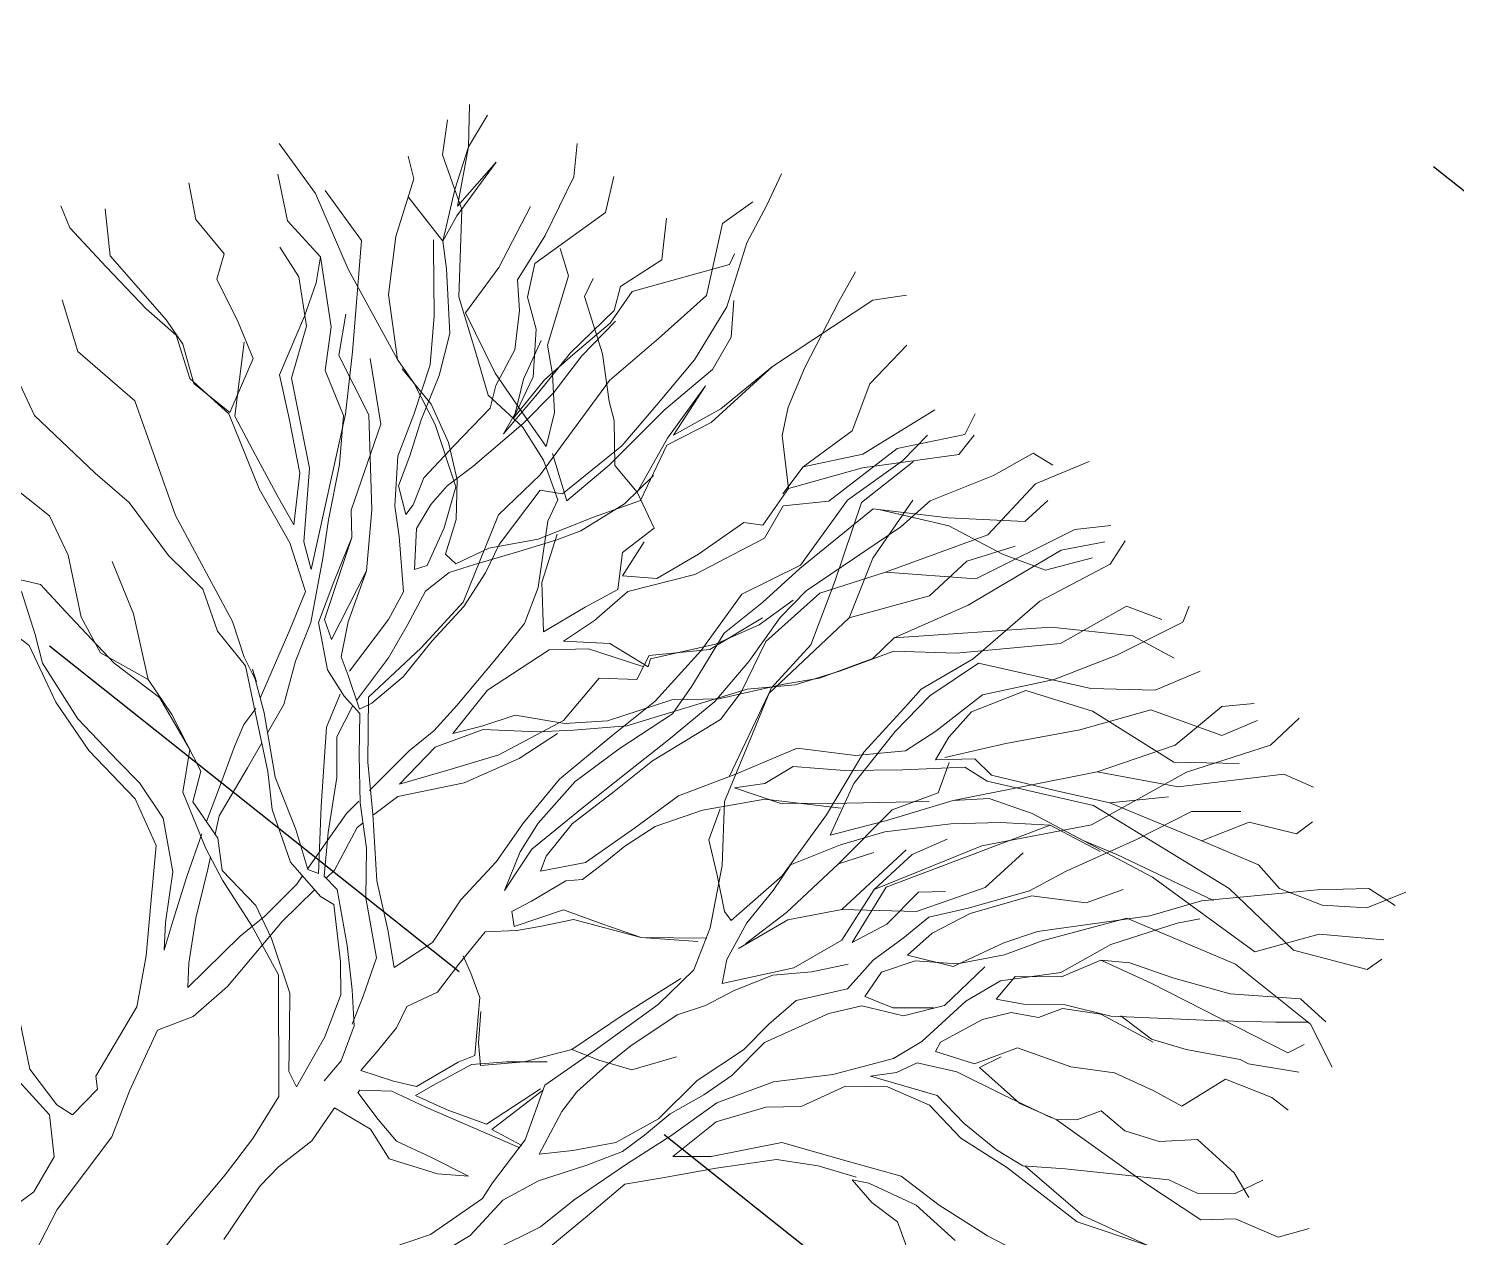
# Model space of a CAD drawing. Header units: metres. Extents: x -664657 to -643449, y -1076720 to -1062383.
# Drawn here: x -657381.726 to -657378.261, y -1068394.982 to -1068392.05 of the extents above; entities that cross this region are included whole.
import ezdxf

# ---------------------------------------------------------------- set-up
doc = ezdxf.new("R2010")
doc.units = ezdxf.units.M
doc.header["$LTSCALE"] = 0.1
doc.linetypes.add('DASHED', pattern=[19.05, 12.7, -6.35])
doc.layers.get('0').update_dxf_attribs({"color": 8, "lineweight": 9})
doc.layers.add('AA_THER_STAFAZ', color=252, linetype='Continuous', lineweight=0)
doc.layers.add('AA_THER_čárkovaná', color=5, linetype='DASHED')

# ---------------------------------------------------------------- blocks, each defined once
blk = doc.blocks.new('A$C4B500297')
for p, q in [((-32.76, 477.31), (-34.33, 483.69)), ((-5.85, 475.74), (-1.39, 480.43)), ((-31.31, 469.36), (-32.76, 477.31)), ((-10.7, 471.49), (-11.76, 477.87)), ((39.96, 467.65), (45.35, 477.31)), ((-35.25, 476.17), (-37.22, 469.36)), ((-12.88, 454.05), (-5.85, 475.74)), ((-8, 457.68), (-10.7, 471.49)), ((3.6, 462.97), (4.52, 473.05)), ((32.78, 463.96), (36.03, 471.91)), ((36.03, 471.91), (40.36, 472.48)), ((-37.22, 469.36), (-31.08, 456.81)), ((-26.71, 457.5), (-31.31, 469.36)), ((22.77, 470.92), (23.69, 466.66)), ((56.11, 470.35), (51.25, 465.52)), ((60.57, 464.53), (60.05, 469.78)), ((-31.31, 464.1), (-31.84, 466.23)), ((10.86, 451.72), (16.34, 466.77)), ((23.69, 466.66), (15.29, 456.58)), ((25.13, 462.97), (25.13, 467.65)), ((25.13, 467.65), (25.13, 462.97)), ((38.91, 454.45), (39.96, 467.65)), ((43.77, 466.66), (42.85, 460.84)), ((51.65, 460.84), (57.16, 467.23)), ((78.16, 464.53), (77.24, 467.65)), ((-64.79, 458.71), (-68.2, 464.1)), ((-58.88, 463.54), (-55.86, 457.15)), ((-41.9, 456.83), (-46.15, 463.54)), ((-42.57, 448.62), (-31.31, 464.1)), ((26.34, 452.69), (32.78, 463.96)), ((51.25, 465.52), (42.33, 446.5)), ((57.16, 463.39), (51.65, 456.01)), ((54.46, 450.76), (60.57, 464.53)), ((72.28, 451.79), (78.16, 464.53)), ((105.73, 456.58), (106.78, 463.96)), ((6.49, 453.88), (3.6, 462.97)), ((12.4, 449.63), (25.13, 462.97)), ((17.5, 455.39), (18.21, 462.14)), ((42.85, 460.84), (31.04, 452.32)), ((44.3, 441.68), (51.65, 460.84)), ((74.75, 462.4), (67.92, 460.27)), ((93.92, 456.58), (98.38, 460.84)), ((-84.87, 457.72), (-83.95, 450.76)), ((-62.12, 446.67), (-64.79, 458.71)), ((-22.52, 453.51), (-26.46, 459.26)), ((-5.76, 449.84), (-8, 457.68)), ((67.92, 460.27), (62.54, 446.93)), ((72.39, 456.58), (81.18, 458.14)), ((86.56, 459.28), (82.1, 451.19)), ((97.33, 452.32), (100.87, 458.71)), ((-83.95, 450.76), (-88.81, 457.15)), ((-55.86, 457.15), (-60.32, 441.25)), ((-44.9, 447.98), (-41.9, 456.83)), ((-31.08, 456.81), (-33.12, 444.77)), ((-25.25, 445.84), (-26.71, 457.5)), ((15.29, 456.58), (11.35, 440.68)), ((14.01, 443.02), (17.5, 455.39)), ((16.34, 444.37), (19.22, 456.58)), ((38.91, 448.06), (44.3, 456.01)), ((51.65, 456.01), (43.38, 453.32)), ((59.2, 448.25), (72.39, 456.58)), ((91.55, 445.37), (93.92, 456.58)), ((96.41, 442.67), (105.73, 456.58)), ((111.11, 453.88), (117.02, 455.45)), ((-86.84, 446.5), (-90.25, 452.32)), ((-21.47, 446.52), (-22.52, 453.51)), ((-12.88, 454.05), (-15.56, 441.68)), ((-15.42, 438.48), (-12.88, 454.05)), ((3.49, 442.76), (6.49, 453.88)), ((31.04, 452.32), (18.83, 444.8)), ((25.06, 445.35), (26.34, 452.69)), ((28.15, 436.85), (38.91, 454.45)), ((43.38, 453.32), (32.09, 451.19)), ((83.78, 447.69), (97.33, 452.32)), ((96.93, 439.55), (111.11, 453.88)), ((-83.95, 450.76), (-78.57, 440.68)), ((-80.93, 442.81), (-83.95, 450.76)), ((-78.57, 440.68), (-78.05, 451.75)), ((-78.05, 451.75), (-77.52, 439.12)), ((-3.3, 444.93), (-5.76, 449.84)), ((3.49, 442.76), (10.86, 451.72)), ((3.9, 437.8), (12.4, 449.63)), ((32.09, 451.19), (19.75, 445.37)), ((24.61, 437.42), (23.69, 450.76)), ((51.36, 434.31), (54.46, 450.76)), ((65.82, 440.81), (72.28, 451.79)), ((82.1, 451.19), (72.39, 443.81)), ((103.24, 450.19), (93.39, 442.67)), ((120.04, 446.5), (120.96, 450.19)), ((139.2, 443.81), (143.14, 450.76)), ((-67.68, 449.2), (-65.18, 436.42)), ((-43.03, 443.64), (-44.9, 447.98)), ((-42.1, 441.32), (-42.57, 448.62)), ((37.19, 428.1), (59.2, 448.25)), ((37.47, 438.55), (38.91, 448.06)), ((62.54, 446.93), (48.23, 433.16)), ((75.59, 436.38), (83.78, 447.69)), ((129.75, 440.68), (137.23, 446.93)), ((137.23, 446.93), (143.14, 447.5)), ((-77.52, 440.68), (-86.84, 446.5)), ((-60.99, 436.76), (-62.12, 446.67)), ((-53.89, 443.38), (-58.36, 446.5)), ((-49.04, 442.24), (-49.95, 445.93)), ((-33.12, 444.77), (-35.45, 432.72)), ((-25.56, 434.72), (-25.25, 445.84)), ((-23.8, 434.76), (-21.47, 446.52)), ((3.9, 437.8), (-3.3, 444.93)), ((18.83, 444.8), (14.99, 427.25)), ((21.72, 429.47), (16.34, 444.37)), ((21.81, 435.03), (25.06, 445.35)), ((42.33, 446.5), (28.15, 436.85)), ((83.15, 432.17), (91.55, 445.37)), ((111.64, 442.67), (120.04, 446.5)), ((-88.28, 439.55), (-91.83, 442.24)), ((-76.6, 433.73), (-80.93, 442.81)), ((-48.85, 430.63), (-53.89, 443.38)), ((-39.62, 435.83), (-49.04, 442.24)), ((-44.5, 432.2), (-43.03, 443.64)), ((-41.54, 442.22), (-42.48, 433.13)), ((-19.5, 432.17), (-20.55, 443.24)), ((-20.55, 443.24), (-20.02, 431.03)), ((-15.56, 441.68), (-19.5, 432.17)), ((3.65, 436.33), (3.49, 442.76)), ((14.68, 427.83), (14.01, 443.02)), ((37.19, 428.1), (44.3, 441.68)), ((72.39, 443.81), (52.7, 434.29)), ((93.39, 442.67), (75.28, 440.68)), ((88.53, 423.65), (96.41, 442.67)), ((101.79, 437.42), (109.14, 443.24)), ((106.78, 434.29), (111.64, 442.67)), ((132.25, 438.98), (139.2, 443.81)), ((-84.19, 428.86), (-88.28, 439.55)), ((-67.68, 427.34), (-77.52, 440.68)), ((-77.52, 439.12), (-76.6, 433.73)), ((-60.32, 441.25), (-57.45, 435.38)), ((-43.92, 432.21), (-42.1, 441.32)), ((11.35, 440.68), (5.15, 434.61)), ((57.03, 430.06), (65.82, 440.81)), ((75.28, 440.68), (62.94, 435.86)), ((83.15, 432.17), (96.93, 439.55)), ((113.88, 425.35), (129.75, 440.68)), ((123.98, 436.42), (132.25, 438.98)), ((135.26, 434.29), (145.5, 441.11)), ((-87, 436.21), (-76.6, 433.73)), ((-65.18, 436.42), (-64.79, 425.78)), ((-57.08, 432.47), (-60.99, 436.76)), ((-19.3, 429.91), (-15.42, 438.48)), ((4.41, 429.33), (3.9, 437.8)), ((28.15, 436.85), (20.87, 425.94)), ((28.15, 425.78), (24.61, 437.42)), ((28.15, 425.78), (37.47, 438.55)), ((66.2, 425.61), (75.59, 436.38)), ((88.64, 429.1), (96.63, 436.9)), ((96.93, 426.77), (101.79, 437.42)), ((106.78, 434.29), (118.07, 437.42)), ((118.07, 437.42), (123.98, 436.42)), ((147.47, 437.99), (146.55, 434.72)), ((-76.6, 433.73), (-72.82, 430.03)), ((-57.45, 435.38), (-52.39, 431.71)), ((-33.03, 429.56), (-39.62, 435.83)), ((-25.89, 424.48), (-25.56, 434.72)), ((-25.48, 420.1), (-23.8, 434.76)), ((5.15, 434.61), (6.2, 427.62)), ((18.56, 424.71), (21.81, 435.03)), ((47.24, 423.68), (51.36, 434.31)), ((52.7, 434.29), (49.29, 423.73)), ((62.94, 435.86), (57.41, 426.27)), ((88.64, 429.1), (106.78, 434.29)), ((127.78, 424.07), (135.26, 434.29)), ((146.55, 434.72), (133.3, 428.9)), ((-77.24, 431.67), (-78.15, 432.82)), ((-69.1, 421.64), (-77.24, 431.67)), ((-53.12, 426.13), (-57.08, 432.47)), ((-52.39, 431.71), (-47.23, 424.23)), ((-50.31, 430.59), (-48.36, 422.74)), ((-44.66, 426.93), (-48.85, 430.63)), ((-45.2, 425.16), (-43.92, 432.21)), ((-44.55, 422.25), (-44.5, 432.2)), ((-42.48, 433.13), (-42.26, 424.36)), ((-35.45, 432.72), (-34.6, 410.51)), ((-20.02, 431.03), (-18.16, 419.41)), ((48.23, 433.16), (38.7, 426.09)), ((65.11, 410.96), (83.15, 432.17)), ((-101.15, 425.78), (-112.44, 428.9)), ((-78.4, 419.36), (-84.19, 428.86)), ((-72.82, 430.03), (-64.69, 420.87)), ((-30.05, 427.3), (-33.03, 429.56)), ((-16.67, 418.57), (-19.3, 429.91)), ((1.24, 427.5), (4.41, 429.33)), ((25.66, 417.26), (21.72, 429.47)), ((36.45, 422.53), (37.19, 428.1)), ((54.38, 419.18), (57.03, 430.06)), ((79.1, 424.47), (88.64, 429.1)), ((116.49, 430.46), (86.56, 426.77)), ((133.3, 428.9), (116.49, 430.46)), ((-87.37, 418.4), (-101.15, 425.78)), ((-88.81, 424.22), (-100.1, 427.34)), ((-58.55, 421.03), (-67.68, 427.34)), ((-64.79, 425.78), (-53.27, 420.28)), ((-51.76, 418.56), (-53.12, 426.13)), ((-45.26, 415.8), (-45.2, 425.16)), ((-39.85, 421.49), (-44.66, 426.93)), ((-24.62, 420.71), (-30.05, 427.3)), ((-1.73, 417.48), (1.24, 427.5)), ((6.2, 427.62), (0.11, 414.01)), ((9.4, 416.59), (14.68, 427.83)), ((14.99, 427.25), (13.47, 417.86)), ((20.87, 425.94), (18.57, 412.43)), ((25.13, 405.05), (28.15, 425.78)), ((38.7, 426.09), (33.08, 416.89)), ((57.41, 426.27), (56.99, 419.83)), ((58.83, 416.36), (66.2, 425.61)), ((86.56, 426.77), (67.92, 417.83)), ((90.19, 413.64), (96.93, 426.77)), ((95.83, 422.26), (115.6, 426.85)), ((107.95, 417.01), (113.88, 425.35)), ((-109.02, 424.22), (-102.07, 418.4)), ((-77, 406.61), (-88.81, 424.22)), ((-48.36, 422.74), (-45.58, 416.67)), ((-47.23, 424.23), (-45.26, 415.8)), ((-42.26, 424.36), (-43.22, 416.15)), ((-29.04, 410.36), (-25.89, 424.48)), ((-17.68, 423.8), (-18.66, 416.18)), ((17.86, 417.68), (18.56, 424.71)), ((30.83, 413.32), (36.45, 422.53)), ((47.05, 419.87), (47.24, 423.68)), ((49.29, 423.73), (48.36, 414.35)), ((67.83, 419.22), (79.1, 424.47)), ((74.75, 407.61), (88.53, 423.65)), ((78.38, 418.31), (103.76, 423.08)), ((103.76, 423.08), (127.78, 424.07)), ((112.86, 419.18), (115.71, 422.47)), ((140.12, 422.51), (129.06, 414.91)), ((146.55, 422.09), (140.12, 422.51)), ((-63.93, 413.87), (-69.1, 421.64)), ((-64.69, 420.87), (-61.28, 413.35)), ((-51.71, 416.23), (-58.55, 421.03)), ((-53.27, 420.28), (-45.31, 417.85)), ((-44.88, 412.3), (-44.55, 422.25)), ((-37.06, 415.42), (-39.85, 421.49)), ((-27.57, 409.81), (-25.48, 420.1)), ((-18.16, 419.41), (-24.62, 420.71)), ((15.61, 414.11), (17.76, 421.77)), ((46.19, 407.57), (47.05, 419.87)), ((56.99, 419.83), (57.7, 414.87)), ((78.38, 418.31), (89.15, 420.34)), ((92.94, 420.73), (82.46, 418.71)), ((89.15, 420.34), (95.83, 422.26)), ((126.34, 419.96), (104.81, 414)), ((144.58, 419.96), (126.34, 419.96)), ((139.2, 416.12), (144.06, 419.96)), ((152.85, 416.12), (144.58, 419.96)), ((-102.07, 418.4), (-92.96, 416.95)), ((-69.41, 410.81), (-87.37, 418.4)), ((-69.41, 410.81), (-78.4, 419.36)), ((-49.91, 414.52), (-51.76, 418.56)), ((-45.31, 417.85), (-37.06, 415.42)), ((-21.73, 410.54), (-16.67, 418.57)), ((-11.35, 416.07), (-18.16, 419.41)), ((-5.02, 408.91), (-1.73, 417.48)), ((13.47, 417.86), (11.36, 408.74)), ((18.41, 407.45), (17.86, 417.68)), ((24.87, 406.15), (25.66, 417.26)), ((52.2, 412.69), (54.38, 419.18)), ((62.94, 417.26), (54.03, 409.52)), ((57.7, 414.87), (63.43, 419.7)), ((67.92, 417.83), (62.94, 417.26)), ((63.43, 419.7), (67.83, 419.22)), ((65.43, 390.15), (82.46, 418.71)), ((70.26, 415.48), (78.38, 418.31)), ((82.46, 418.71), (74.7, 413.25)), ((100.87, 417.83), (96.93, 411.44)), ((105.54, 408.17), (112.86, 419.18)), ((-92.96, 416.95), (-83.08, 407.84)), ((-90.51, 412.62), (-92.96, 416.95)), ((-42.92, 415.57), (-51.71, 416.23)), ((-50.84, 404.84), (-49.91, 414.52)), ((-45.58, 416.67), (-44.88, 412.3)), ((-43.22, 416.15), (-45.55, 403.81)), ((-35.84, 413.11), (-42.92, 415.57)), ((-35.3, 415.17), (-27.57, 409.81)), ((-18.66, 416.18), (-21.94, 407.03)), ((-13.21, 408.71), (-11.35, 416.07)), ((10.03, 403.44), (9.4, 416.59)), ((11.17, 404.64), (15.28, 415.56)), ((33.08, 416.89), (28.01, 409.45)), ((48.36, 414.35), (48.38, 401.77)), ((62.02, 410.3), (60.05, 416.12)), ((65.11, 410.96), (70.26, 415.48)), ((101.68, 410.42), (107.95, 417.01)), ((129.06, 414.91), (118.64, 410.55)), ((130.65, 409.68), (139.2, 416.12)), ((146.03, 416.12), (144.58, 413)), ((-115.85, 407.75), (-121.23, 412.43)), ((-100.1, 413.57), (-93.8, 411.44)), ((-88.3, 406.24), (-90.51, 412.62)), ((-60.48, 404.6), (-63.93, 413.87)), ((-61.28, 413.35), (-58.73, 404.65)), ((-29, 408.9), (-35.84, 413.11)), ((-11.26, 412.85), (-10.49, 405.27)), ((0.11, 414.01), (-7.82, 403.58)), ((11.42, 406.11), (15.61, 414.11)), ((18.57, 412.43), (20.88, 401.96)), ((26.28, 408.24), (30.83, 413.32)), ((45.35, 406.08), (52.2, 412.69)), ((74.7, 413.25), (67.54, 407.22)), ((87.15, 406.54), (90.19, 413.64)), ((104.81, 414), (94.91, 400.6)), ((144.58, 413), (116.1, 407.18)), ((-93.8, 411.44), (-86.84, 405.05)), ((-82.38, 411.44), (-78.57, 404.48)), ((-64.1, 409.19), (-69.41, 410.81)), ((-67.63, 409.98), (-59.11, 408.15)), ((-56.12, 405.59), (-64.1, 409.19)), ((-34.6, 410.51), (-36.08, 399.66)), ((-32.79, 408.22), (-29.04, 410.36)), ((-27.34, 400.75), (-21.73, 410.54)), ((-10.49, 405.27), (-5.02, 408.91)), ((28.01, 409.45), (21.44, 403.14)), ((54.03, 409.52), (45.43, 402.58)), ((57.16, 402.36), (62.02, 410.3)), ((57.49, 399.95), (65.11, 410.96)), ((80.13, 401.79), (81.71, 411.44)), ((96.93, 411.44), (88.01, 406.05)), ((93.13, 401.43), (101.68, 410.42)), ((118.64, 410.55), (110.52, 407.71)), ((122.32, 403.62), (130.65, 409.68)), ((140.08, 406.7), (148.52, 411.44)), ((-107.6, 406.05), (-115.85, 407.75)), ((-85.09, 394.63), (-88.3, 406.24)), ((-83.08, 407.84), (-78.8, 400.63)), ((-70.69, 396.54), (-77, 406.61)), ((-64.26, 399.23), (-73.58, 407.75)), ((-59.11, 408.15), (-52, 404.52)), ((-32.47, 395.36), (-32.79, 408.22)), ((-28.02, 404.54), (-29, 408.9)), ((-21.94, 407.03), (-24.47, 402.87)), ((-9.55, 402.66), (-13.21, 408.71)), ((11.36, 408.74), (12.82, 397.08)), ((18.07, 397.5), (18.41, 407.45)), ((18.34, 398.39), (26.28, 408.24)), ((47.99, 393.87), (46.19, 407.57)), ((49.64, 398), (61.68, 407.95)), ((67.54, 407.22), (58.7, 398.23)), ((63.92, 388.42), (74.75, 407.61)), ((80.09, 396.72), (87.15, 406.54)), ((101.4, 398.13), (105.54, 408.17)), ((110.52, 407.71), (105.92, 404.67)), ((116.1, 407.18), (105.92, 404.67)), ((129.1, 401.45), (138.33, 406.36)), ((138.33, 406.36), (140.08, 406.7)), ((-105.73, 401.42), (-107.6, 406.05)), ((-86.84, 405.05), (-82.9, 395.54)), ((-78.57, 404.48), (-67.15, 399.23)), ((-57.94, 396.48), (-60.48, 404.6)), ((-58.73, 404.65), (-56.22, 397.98)), ((-45.71, 398.83), (-56.12, 405.59)), ((-52, 404.52), (-46.33, 399.98)), ((-51.5, 396.35), (-50.84, 404.84)), ((-45.55, 403.81), (-47.15, 397.92)), ((-21.6, 393.59), (-28.02, 404.54)), ((-25.07, 403.73), (-21.63, 394.75)), ((-7.82, 403.58), (-9.36, 395.35)), ((2.89, 396.54), (11.17, 404.64)), ((3.48, 396.26), (11.42, 406.11)), ((27.44, 397.15), (24.87, 406.15)), ((29.07, 388.02), (25.13, 405.05)), ((35.84, 400.29), (45.35, 406.08)), ((65.43, 398.1), (68.84, 404.48)), ((88.01, 406.05), (80.98, 396.15)), ((105.92, 404.67), (102, 397.56)), ((113.99, 397.57), (122.32, 403.62)), ((138.45, 401.69), (147.47, 404.48)), ((147.47, 404.48), (151.41, 404.48)), ((-97.44, 397.53), (-105.73, 401.42)), ((-24.47, 402.87), (-28.7, 396.62)), ((-12.31, 396.16), (-9.55, 402.66)), ((21.44, 403.14), (7.89, 383.5)), ((9.18, 390.55), (10.03, 403.44)), ((20.88, 401.96), (21.04, 395.53)), ((45.43, 402.58), (37.38, 397.11)), ((48.38, 401.77), (50.98, 391.31)), ((55.59, 388.02), (57.16, 402.36)), ((72.78, 390.15), (80.13, 401.79)), ((89.47, 395.78), (93.13, 401.43)), ((122.73, 398.95), (129.1, 401.45)), ((135.17, 392.54), (138.45, 401.69)), ((-130.55, 398.66), (-124.25, 392.28)), ((-78.8, 400.63), (-70.8, 396.15)), ((-67.15, 399.23), (-55.47, 385.46)), ((-58.48, 383.01), (-64.26, 399.23)), ((-46.33, 399.98), (-41.79, 393.96)), ((-42.6, 391.3), (-45.71, 398.83)), ((-36.08, 399.66), (-30.98, 382.53)), ((-33.59, 393.58), (-27.34, 400.75)), ((11.47, 392.66), (18.34, 398.39)), ((29.69, 389.02), (35.84, 400.29)), ((50.98, 391.31), (57.49, 399.95)), ((58.7, 398.23), (53.62, 391.08)), ((61.49, 381.63), (63.99, 398.1)), ((63.92, 388.42), (65.43, 398.1)), ((94.91, 400.6), (90.97, 394.07)), ((93.42, 389.74), (101.4, 398.13)), ((123.32, 398.68), (112.26, 396.65)), ((115.42, 398.77), (122.73, 398.95)), ((-90.92, 393.9), (-97.44, 397.53)), ((-82.9, 395.54), (-69.64, 384.33)), ((-70.8, 396.15), (-65.63, 388.39)), ((-57.44, 369.42), (-70.69, 396.54)), ((-52.48, 388.72), (-57.94, 396.48)), ((-56.22, 397.98), (-54.32, 392.18)), ((-49.91, 391.12), (-51.5, 396.35)), ((-47.15, 397.92), (-47.33, 393.23)), ((-28.7, 396.62), (-33.78, 389.48)), ((-15.6, 387.59), (-12.31, 396.16)), ((3.89, 391.59), (2.89, 396.54)), ((4.1, 394.81), (3.48, 396.26)), ((12.82, 397.08), (13.27, 390.66)), ((15.72, 386.33), (18.07, 397.5)), ((21.04, 395.53), (15.84, 381.36)), ((31.28, 383.8), (27.44, 397.15)), ((37.38, 397.11), (35.19, 391.21)), ((49.39, 396.53), (37, 388.91)), ((39.9, 390.15), (49.64, 398)), ((74.75, 396.54), (70.81, 393.27)), ((75.27, 390.75), (80.09, 396.72)), ((80.98, 396.15), (77.66, 388.76)), ((84.74, 386.31), (89.47, 395.78)), ((102, 397.56), (95.12, 392.12)), ((105.89, 393.85), (113.99, 397.57)), ((112.26, 396.65), (105.92, 392.98)), ((-133.57, 391.71), (-137.51, 393.84)), ((-94.17, 395.28), (-86.85, 383.18)), ((-88.02, 383.15), (-90.92, 393.9)), ((-78.52, 389.24), (-85.09, 394.63)), ((-47.33, 393.23), (-46.61, 387.99)), ((-41.79, 393.96), (-39.29, 387.59)), ((-36.65, 387.36), (-33.59, 393.58)), ((-31.15, 389.54), (-32.47, 395.36)), ((-21.63, 394.75), (-15.6, 387.59)), ((-19.38, 386.62), (-21.6, 393.59)), ((-9.36, 395.35), (-11.53, 388.57)), ((-11.53, 388.57), (-4.35, 393.72)), ((3.24, 394.21), (-6.9, 390.44)), ((-4.35, 393.72), (4.1, 394.81)), ((48.64, 379.55), (47.99, 393.87)), ((55.59, 388.02), (59.52, 393.84)), ((70.81, 393.27), (69.89, 384.75)), ((90.97, 394.07), (85.01, 387.19)), ((99.58, 389.02), (105.89, 393.85)), ((105.92, 392.98), (103.39, 388.82)), ((-123.58, 390.15), (-133.57, 391.71)), ((-124.25, 392.28), (-108.35, 389.37)), ((-112.72, 388.67), (-123.58, 390.15)), ((-54.32, 392.18), (-49.85, 388.78)), ((-49.85, 388.78), (-49.91, 391.12)), ((-40.66, 383.75), (-42.6, 391.3)), ((-6.9, 390.44), (-12.63, 385.62)), ((-1.85, 387.35), (3.89, 391.59)), ((4.42, 381.95), (11.47, 392.66)), ((6.81, 380.26), (9.18, 390.55)), ((13.27, 390.66), (9.47, 379.16)), ((35.19, 391.21), (31.2, 387.01)), ((31.2, 387.01), (39.9, 390.15)), ((53.62, 391.08), (48.58, 382.18)), ((61.49, 381.63), (72.78, 390.15)), ((66.87, 377.94), (65.43, 390.15)), ((73.96, 384.57), (75.27, 390.75)), ((89.45, 390.01), (88.01, 379.5)), ((95.12, 392.12), (94.96, 386.56)), ((121.21, 389.56), (129.06, 391.51)), ((129.06, 391.51), (135.17, 392.54)), ((153.38, 385.89), (155.87, 391.14)), ((-105.11, 388.28), (-112.72, 388.67)), ((-108.35, 389.37), (-103.05, 387.74)), ((-97.97, 383.48), (-105.11, 388.28)), ((-103.05, 387.74), (-96.79, 383.22)), ((-70.45, 382.42), (-78.52, 389.24)), ((-65.63, 388.39), (-60.71, 378.86)), ((-48.29, 384.73), (-52.48, 388.72)), ((-46.61, 387.99), (-42.07, 381.67)), ((-39.29, 387.59), (-36.65, 387.36)), ((-33.78, 389.48), (-36.6, 385.31)), ((-30.38, 381.96), (-31.15, 389.54)), ((-2.17, 376.82), (-1.85, 387.35)), ((23.79, 379.22), (29.69, 389.02)), ((37, 388.91), (29.04, 379.94)), ((53.62, 374.68), (55.59, 388.02)), ((65.08, 377.04), (63.92, 388.42)), ((77.66, 388.76), (76.64, 382.59)), ((90.68, 382.65), (93.42, 389.74)), ((94.96, 386.56), (99.58, 389.02)), ((103.39, 388.82), (98.77, 386.36)), ((114.01, 385.28), (121.21, 389.56)), ((135.95, 384.66), (141.39, 389.48)), ((141.39, 389.48), (150.76, 388.84)), ((150.76, 388.84), (155.87, 386.88)), ((164.93, 384.47), (168.47, 389.44)), ((-55.47, 385.46), (-49.04, 375.81)), ((-41.07, 377.01), (-48.29, 384.73)), ((-36.6, 385.31), (-37.92, 379.72)), ((-19.46, 378.14), (-19.38, 386.62)), ((-12.63, 385.62), (-13.99, 381.49)), ((13.34, 376.33), (15.72, 386.33)), ((69.89, 384.75), (66.87, 377.94)), ((72.08, 377.8), (73.96, 384.57)), ((76.64, 382.59), (84.74, 386.31)), ((85.01, 387.19), (78.39, 382.64)), ((98.77, 386.36), (95.37, 381.89)), ((103.86, 381.81), (114.01, 385.28)), ((129.58, 382.16), (135.95, 384.66)), ((147.73, 381.45), (153.38, 385.89)), ((-88.01, 382.86), (-97.97, 383.48)), ((-96.79, 383.22), (-88.02, 383.15)), ((-74.66, 375.29), (-88.01, 382.86)), ((-86.85, 383.18), (-79.16, 379.86)), ((-65.27, 374.07), (-70.45, 382.42)), ((-69.64, 384.33), (-61.77, 372.69)), ((-55.16, 379), (-58.48, 383.01)), ((-42.07, 381.67), (-40.66, 383.75)), ((-30.98, 382.53), (-31.85, 370.81)), ((-31.03, 373.17), (-30.38, 381.96)), ((-1.58, 376.54), (4.42, 381.95)), ((7.89, 383.5), (0.46, 376.59)), ((38.54, 374.04), (31.28, 383.8)), ((31.56, 382.2), (33.52, 376.25)), ((48.58, 382.18), (49.01, 376.35)), ((78.39, 382.64), (74.73, 376.99)), ((88.91, 371.5), (90.68, 382.65)), ((95.37, 381.89), (91.78, 373.61)), ((121.2, 378.15), (123.73, 382.31)), ((123.73, 382.31), (129.58, 382.16)), ((151.41, 377.94), (156.4, 382.2)), ((156.4, 382.2), (164.93, 384.47)), ((-126.22, 380.07), (-117.82, 374.25)), ((-79.16, 379.86), (-70.88, 376.27)), ((-37.92, 379.72), (-36.57, 372.45)), ((-13.99, 381.49), (-16.98, 372.35)), ((4.2, 367.62), (6.81, 380.26)), ((9.47, 379.16), (6.79, 369.15)), ((15.84, 381.36), (13.73, 372.24)), ((21.12, 369.21), (23.79, 379.22)), ((29.04, 379.94), (23.98, 371.92)), ((46.33, 366.92), (48.64, 379.55)), ((54.67, 373.68), (61.49, 381.63)), ((88.01, 379.5), (83.15, 373.11)), ((99.36, 374.39), (103.86, 381.81)), ((133.86, 374.96), (141.92, 380.13)), ((141.92, 380.13), (147.73, 381.45)), ((-60.71, 378.86), (-57.05, 372.52)), ((-52.6, 370.29), (-55.16, 379)), ((-55.16, 379), (-49.56, 363.6)), ((-40.05, 371.19), (-41.07, 377.01)), ((-19.75, 366.43), (-19.46, 378.14)), ((-9.95, 371.94), (-1.58, 376.54)), ((-7.7, 364.1), (-2.17, 376.82)), ((0.46, 376.59), (-4.69, 372.08)), ((61.23, 367.29), (65.08, 377.04)), ((71.68, 370.48), (72.08, 377.8)), ((74.73, 376.99), (75.16, 371.44)), ((80.68, 373.04), (86.7, 377.87)), ((102.48, 378.56), (100.53, 374.42)), ((118.05, 375.73), (121.2, 378.15)), ((118.05, 375.73), (138.68, 376.8)), ((138.68, 376.8), (151.41, 377.94)), ((-117.82, 374.25), (-103.51, 373.68)), ((-63.73, 370.89), (-74.66, 375.29)), ((-70.88, 376.27), (-65.27, 374.07)), ((-49.04, 375.81), (-45.77, 366.08)), ((-46.15, 361.47), (-49.04, 375.81)), ((-1.52, 374.2), (-4.24, 365.95)), ((10.96, 366.03), (13.34, 376.33)), ((33.52, 376.25), (38.89, 372)), ((44.08, 363.35), (38.54, 374.04)), ((49.01, 376.35), (48.92, 368.45)), ((51.25, 365.16), (53.62, 374.68)), ((68.84, 374.25), (64.41, 368.83)), ((92.12, 371.58), (99.36, 374.39)), ((100.53, 374.42), (110.78, 373.8)), ((117.18, 375.42), (107.29, 373.13)), ((110.78, 373.8), (118.05, 375.73)), ((125.22, 369.48), (133.86, 374.96)), ((-103.51, 373.68), (-83.95, 361.47)), ((-61.77, 372.69), (-57.44, 369.42)), ((-57.05, 372.52), (-51.21, 361.55)), ((-39.74, 358.92), (-40.05, 371.19)), ((-36.57, 372.45), (-35.52, 365.45)), ((-31.11, 364.4), (-31.03, 373.17)), ((-16.98, 372.35), (-17.01, 361.82)), ((-13.61, 366.3), (-9.95, 371.94)), ((-4.69, 372.08), (-13.02, 366.02)), ((13.73, 372.24), (11.34, 362.53)), ((23.98, 371.92), (21.8, 365.43)), ((38.89, 372), (44.27, 367.45)), ((50.73, 363.6), (54.67, 373.68)), ((75.16, 371.44), (80.68, 373.04)), ((83.15, 373.11), (75.79, 369.7)), ((86.72, 365.59), (88.91, 371.5)), ((97.69, 371.13), (90.76, 367.74)), ((91.78, 373.61), (92.12, 371.58)), ((107.29, 373.13), (97.69, 371.13)), ((-55.7, 365.53), (-63.73, 370.89)), ((-50.07, 362.46), (-52.6, 370.29)), ((-31.85, 370.81), (-33.85, 357.31)), ((6.79, 369.15), (6.18, 358.6)), ((17.88, 358.31), (21.12, 369.21)), ((48.92, 368.45), (50.29, 360.59)), ((64.41, 368.83), (58.98, 363.73)), ((65.44, 362.72), (71.68, 370.48)), ((75.79, 369.7), (71.83, 364.63)), ((118.61, 364.93), (125.22, 369.48)), ((-116.67, 359.62), (-131.77, 367.14)), ((-45.77, 366.08), (-42.69, 360.01)), ((-20.18, 359.99), (-19.75, 366.43)), ((-13.02, 366.02), (-18.07, 357.7)), ((-17.01, 361.82), (-13.61, 366.3)), ((-4.24, 365.95), (-9.55, 355.87)), ((3.95, 356.91), (4.2, 367.62)), ((8.34, 353.98), (10.96, 366.03)), ((44.27, 367.45), (46.33, 366.92)), ((52.44, 356.55), (61.23, 367.29)), ((79.64, 356.06), (86.72, 365.59)), ((90.76, 367.74), (88.81, 363.89)), ((146.55, 367.86), (133.3, 363.04)), ((146.55, 367.86), (133.3, 364.6)), ((-53.46, 357.99), (-55.7, 365.53)), ((-49.56, 363.6), (-46.15, 361.47)), ((-35.52, 365.45), (-35.27, 355.35)), ((-32.67, 356.75), (-31.11, 364.4)), ((-13.07, 356.37), (-7.7, 364.1)), ((21.8, 365.43), (20.75, 360.72)), ((46.62, 355.23), (44.08, 363.35)), ((58.98, 363.73), (55.06, 356.9)), ((71.83, 364.63), (65.69, 352.78)), ((85.39, 360.29), (97.54, 365.28)), ((88.81, 363.89), (85.39, 360.29)), ((97.6, 362.94), (89.18, 360.68)), ((97.54, 365.28), (104.88, 364.29)), ((106.12, 361.69), (97.6, 362.94)), ((104.88, 364.29), (112.78, 364.2)), ((112.78, 364.2), (118.61, 364.93)), ((133.3, 363.04), (116.32, 362.82)), ((133.3, 364.6), (118.99, 365.16)), ((-83.95, 361.47), (-62.98, 352.48)), ((-51.21, 361.55), (-48.98, 354)), ((-43.19, 356.49), (-50.07, 362.46)), ((11.34, 362.53), (11.25, 354.64)), ((20.75, 360.72), (19.42, 355.43)), ((44.82, 361.47), (34.96, 353.77)), ((50.29, 360.59), (52.44, 356.55)), ((64.15, 355.96), (65.44, 362.72)), ((89.18, 360.68), (82.87, 355.85)), ((116.32, 362.82), (106.12, 361.69)), ((-100.85, 358.26), (-116.67, 359.62)), ((-92.36, 357.89), (-100.85, 358.26)), ((-80.29, 354.68), (-92.36, 357.89)), ((-49.81, 344.34), (-53.46, 357.99)), ((-42.69, 360.01), (-39.43, 358.05)), ((-39.43, 358.05), (-33.78, 354.39)), ((-21.49, 354.11), (-20.18, 359.99)), ((-18.07, 357.7), (-19, 348.03)), ((6.18, 358.6), (6.92, 352.19)), ((12.2, 351.74), (17.88, 358.31)), ((34.96, 353.77), (43.87, 359.84)), ((-37.59, 354.58), (-43.19, 356.49)), ((-33.85, 357.31), (-26.3, 347.55)), ((-33.78, 354.39), (-32.67, 356.75)), ((-19, 348.03), (-13.07, 356.37)), ((-9.55, 355.87), (-17.78, 346.01)), ((4.54, 347.93), (3.95, 356.91)), ((19.42, 355.43), (17.13, 353.32)), ((45.39, 345.84), (46.62, 355.23)), ((55.06, 356.9), (52.57, 351.28)), ((63.44, 349.22), (64.15, 355.96)), ((71.66, 347.96), (79.64, 356.06)), ((82.87, 355.85), (78.69, 347.55)), ((-71.2, 353.74), (-80.29, 354.68)), ((-64.07, 349.24), (-71.2, 353.74)), ((-62.98, 352.48), (-57.03, 348.54)), ((-48.98, 354), (-45.57, 346.19)), ((-36.54, 347.88), (-38.42, 354.34)), ((-33.18, 353.82), (-37.59, 354.58)), ((-35.21, 354.17), (-33.9, 347.66)), ((-28.34, 347.5), (-33.18, 353.82)), ((-22.69, 343.55), (-21.49, 354.11)), ((6.92, 352.19), (9.16, 344.64)), ((9.16, 344.64), (8.34, 353.98)), ((11.25, 354.64), (12.2, 351.74)), ((17.13, 353.32), (14.38, 346.23)), ((34.96, 353.77), (22.81, 348.49)), ((27.71, 351.25), (34.96, 353.77)), ((41.41, 340.18), (45.74, 352.39)), ((65.69, 352.78), (64.74, 343.99)), ((20.17, 348.72), (27.71, 351.25)), ((52.57, 351.28), (49.47, 346.53)), ((110.81, 349.23), (121.61, 350.38)), ((121.61, 350.38), (126.84, 351.39)), ((-87.89, 347.14), (-78.57, 341.88)), ((-55.83, 347.4), (-64.07, 349.24)), ((-57.03, 348.54), (-52.29, 346.32)), ((-48.96, 341.72), (-55.83, 347.4)), ((-52.29, 346.32), (-54.38, 347.73)), ((-54.38, 347.73), (-47.52, 342.64)), ((-28.04, 335.52), (-36.54, 347.88)), ((-33.9, 347.66), (-29.07, 341.64)), ((-22.62, 340.63), (-28.34, 347.5)), ((-26.3, 347.55), (-19.39, 340.42)), ((3.77, 338.07), (4.54, 347.93)), ((14.82, 340.4), (20.17, 348.72)), ((22.81, 348.49), (18.83, 343.71)), ((60.18, 339.19), (63.44, 349.22)), ((65.76, 338.16), (71.66, 347.96)), ((78.69, 347.55), (73.53, 343.33)), ((92.2, 344.97), (101.75, 349.01)), ((101.75, 349.01), (110.81, 349.23)), ((-112.96, 346.57), (-102.6, 346.52)), ((-102.6, 346.52), (-95.2, 342.9)), ((-45.57, 346.19), (-44.63, 340.06)), ((-17.78, 346.01), (-19.21, 340.37)), ((14.38, 346.23), (12.73, 342.39)), ((41.37, 331.41), (45.39, 345.84)), ((49.47, 346.53), (46.21, 336.5)), ((64.74, 343.99), (62.85, 337.8)), ((80.05, 339.98), (92.2, 344.97)), ((97.78, 344.23), (94.89, 342.69)), ((107.37, 346.52), (97.78, 344.23)), ((117.33, 345.89), (107.37, 346.52)), ((-95.2, 342.9), (-85.94, 335.24)), ((-78.57, 341.88), (-68.65, 333.92)), ((-49.17, 338.5), (-49.27, 342.3)), ((-40, 334.34), (-48.96, 341.72)), ((-47.52, 342.64), (-38.25, 334.39)), ((-29.07, 341.64), (-23.87, 332.41)), ((12.73, 342.39), (14.82, 340.4)), ((18.83, 343.71), (15.71, 340.13)), ((73.53, 343.33), (67.88, 335.29)), ((95.16, 343.58), (88.22, 340.77)), ((94.89, 342.69), (100.48, 341.66)), ((100.48, 341.66), (106.61, 341.82)), ((106.61, 341.82), (111.66, 338.73)), ((-23.41, 337.39), (-23.03, 340.68)), ((-16.32, 334.64), (-22.62, 340.63)), ((-19.39, 340.42), (-10.97, 330.98)), ((15.71, 340.13), (11.13, 336.21)), ((37.92, 328.98), (41.41, 340.18)), ((49.22, 333.07), (54.31, 340.22)), ((58.98, 328.93), (60.18, 339.19)), ((71.24, 329.53), (80.05, 339.98)), ((88.22, 340.77), (81.3, 336.8)), ((-47.9, 334.15), (-49.17, 338.5)), ((-44.29, 337.87), (-43.47, 332.5)), ((-23.03, 331.14), (-23.41, 337.39)), ((-19.82, 337.97), (-20.18, 336.6)), ((-20.18, 336.6), (-18.49, 327.57)), ((4.59, 328.44), (3.77, 338.07)), ((11.13, 336.21), (11.03, 328.31)), ((46.21, 336.5), (44.9, 330.62)), ((62.85, 337.8), (60.09, 331)), ((62.8, 327.85), (65.76, 338.16)), ((81.3, 336.8), (73.32, 328.41)), ((-95.88, 335.28), (-101.66, 332.51)), ((-87.66, 334.03), (-95.88, 335.28)), ((-75.63, 332.28), (-87.66, 334.03)), ((-85.94, 335.24), (-78.85, 332.2)), ((-78.85, 332.2), (-68.65, 333.92)), ((-68.65, 333.92), (-60.99, 331.48)), ((-45.36, 326.31), (-47.9, 334.15)), ((-34.9, 329.21), (-40, 334.34)), ((-38.25, 334.39), (-29.05, 329.06)), ((-20.47, 325.18), (-28.04, 335.52)), ((-10.58, 327.18), (-16.32, 334.64)), ((67.88, 335.29), (65.51, 325)), ((-97.85, 332.02), (-90.71, 327.22)), ((-64.82, 332.55), (-75.63, 332.28)), ((-54.19, 328.43), (-64.82, 332.55)), ((-60.99, 331.48), (-50.04, 326.49)), ((-43.47, 332.5), (-42.04, 322.01)), ((-23.87, 332.41), (-19.31, 325.5)), ((-22.64, 324.64), (-23.03, 331.14)), ((-10.97, 330.98), (-3.51, 325.02)), ((37.92, 328.98), (43.14, 330.58)), ((38.13, 320.51), (41.37, 331.41)), ((43.14, 330.58), (49.22, 333.07)), ((44.9, 330.62), (43.62, 323.28)), ((60.09, 331), (58.79, 324.83)), ((-50.2, 321.22), (-54.19, 328.43)), ((-25.99, 323.58), (-34.9, 329.21)), ((-29.05, 329.06), (-22.51, 324.55)), ((1.88, 320.19), (4.59, 328.44)), ((13.95, 328.38), (10.69, 330.06)), ((11.03, 328.31), (11.2, 321.59)), ((18.11, 325.86), (13.95, 328.38)), ((32.26, 321.53), (37.92, 328.98)), ((55.39, 320.36), (58.98, 328.93)), ((59.53, 318.41), (62.8, 327.85)), ((65.51, 325), (71.24, 329.53)), ((73.32, 328.41), (66.49, 320.63)), ((-90.71, 327.22), (-86.24, 323.83)), ((-50.04, 326.49), (-47.57, 320.99)), ((-43.25, 319.68), (-45.36, 326.31)), ((-22.51, 324.55), (-20.47, 325.18)), ((-19.31, 325.5), (-15.79, 325.01)), ((-18.49, 327.57), (-18.75, 325.42)), ((-15.79, 325.01), (-7.72, 317.9)), ((-1.91, 319.51), (-10.58, 327.18)), ((-3.51, 325.02), (1.88, 320.19)), ((24.19, 316.65), (18.11, 325.86)), ((-90.36, 324.89), (-99.42, 324.67)), ((-79.7, 319.6), (-90.36, 324.89)), ((-86.24, 323.83), (-74.44, 319.74)), ((-17.47, 322.04), (-25.99, 323.58)), ((-22.42, 321.04), (-22.53, 322.96)), ((-19.13, 322.34), (-20.19, 313.78)), ((-14.56, 322.41), (-17.47, 322.04)), ((-6.76, 314.71), (-14.56, 322.41)), ((19.92, 323.85), (23.26, 318.97)), ((35.7, 324.25), (29.68, 319.42)), ((43.62, 323.28), (43.74, 318.6)), ((58.79, 324.83), (57.45, 319.82)), ((-69.09, 316.36), (-79.7, 319.6)), ((-74.44, 319.74), (-63.58, 318.25)), ((-40.12, 315.62), (-50.2, 321.22)), ((-47.57, 320.99), (-39.61, 318.56)), ((-42.04, 322.01), (-40.44, 318.82)), ((-23.37, 312.53), (-22.42, 321.04)), ((11.2, 321.59), (8.33, 315.88)), ((26.26, 315.83), (32.26, 321.53)), ((41.61, 310.07), (38.13, 320.51)), ((49.99, 314.08), (55.39, 320.36)), ((57.45, 319.82), (53.8, 313.59)), ((66.49, 320.63), (61.66, 315.25)), ((-63.58, 318.25), (-57.71, 317.52)), ((-57.71, 317.52), (-50.05, 315.08)), ((-39.67, 309.2), (-42.5, 317.32)), ((-39.61, 318.56), (-35.12, 314.29)), ((-7.72, 317.9), (-1.72, 311.91)), ((0.61, 312.26), (-1.91, 319.51)), ((23.26, 318.97), (26.26, 315.83)), ((29.68, 319.42), (24.82, 314.91)), ((34.06, 307.83), (37.92, 319.44)), ((35.5, 307.67), (38.39, 319.46)), ((43.74, 318.6), (45.42, 309.58)), ((56.02, 306.92), (59.53, 318.41)), ((-56.47, 314.63), (-69.09, 316.36)), ((-47.88, 310.17), (-56.47, 314.63)), ((-50.05, 315.08), (-42.28, 308.26)), ((-33.91, 312.86), (-40.12, 315.62)), ((-38.48, 314.89), (-37.42, 312.77)), ((-35.12, 314.29), (-26.02, 313.05)), ((-2.84, 309.83), (-6.76, 314.71)), ((8.33, 315.88), (9.32, 311.52)), ((24.82, 314.91), (21.5, 307.23)), ((22.51, 313.68), (24.19, 316.65)), ((61.66, 315.25), (59.84, 306.14)), ((-37.42, 312.77), (-33.4, 304.1)), ((-24.18, 309.59), (-33.91, 312.86)), ((-26.02, 313.05), (-19.8, 309.99)), ((-24.69, 306.65), (-23.37, 312.53)), ((-20.19, 313.78), (-20.66, 297.69)), ((-1.72, 311.91), (2.8, 306.76)), ((2.29, 306.82), (0.61, 312.26)), ((9.32, 311.52), (9.25, 305.69)), ((19.22, 305.12), (22.51, 313.68)), ((45.42, 309.58), (49.99, 314.08)), ((53.8, 313.59), (48.45, 305.56)), ((-41.8, 300.96), (-47.88, 310.17)), ((-36.54, 301.09), (-39.67, 309.2)), ((-14.42, 305.45), (-24.18, 309.59)), ((-19.8, 309.99), (-10.59, 304.08)), ((-0.29, 301.71), (-2.84, 309.83)), ((41.8, 308.81), (35.5, 307.67)), ((41.87, 299.84), (41.61, 310.07)), ((-42.28, 308.26), (-37.39, 299.9)), ((-26.39, 292.87), (-24.69, 306.65)), ((2.8, 306.76), (5.01, 300.09)), ((21.5, 307.23), (20.13, 303.68)), ((41.8, 308.24), (23.07, 303.17)), ((26.52, 305.3), (34.06, 307.83)), ((54.17, 298.98), (56.02, 306.92)), ((59.84, 306.14), (58.01, 297.32)), ((-33.4, 304.1), (-29.12, 296.6)), ((-0.07, 287.43), (-14.42, 305.45)), ((-10.59, 304.08), (-6.36, 298.63)), ((9.25, 305.69), (9.05, 300.97)), ((15.17, 303.26), (19.22, 305.12)), ((20.13, 303.68), (26.52, 305.3)), ((48.45, 305.56), (45.41, 298.47)), ((-36.33, 292.62), (-41.8, 300.96)), ((-34.35, 295.59), (-36.54, 301.09)), ((1.44, 290.93), (-0.29, 301.71)), ((9.05, 300.97), (15.17, 303.26)), ((16.09, 301.53), (11.21, 297.9)), ((23.07, 303.17), (16.09, 301.53)), ((-37.39, 299.9), (-34.35, 295.59)), ((-6.36, 298.63), (-1.52, 292.32)), ((5.01, 300.09), (4.84, 295.11)), ((11.21, 297.9), (11.22, 297.32)), ((29.67, 296.32), (37.53, 297.98)), ((37.53, 297.98), (32.64, 294.64)), ((42.25, 296.34), (41.87, 299.84)), ((45.41, 298.47), (44.76, 289.38)), ((50.01, 290.1), (54.17, 298.98)), ((-29.12, 296.6), (-26.39, 292.87)), ((-20.66, 297.69), (-22.2, 289.17)), ((11.22, 297.32), (17.4, 295.72)), ((17.4, 295.72), (22.69, 294.68)), ((22.69, 294.68), (29.67, 296.32)), ((38.73, 284.85), (42.25, 296.34)), ((-31.72, 283.96), (-36.33, 292.62)), ((17.46, 293.38), (9.59, 292.3)), ((23.66, 291.19), (17.46, 293.38)), ((32.64, 294.64), (23.66, 291.19)), ((-1.52, 292.32), (1.44, 290.93)), ((9.59, 292.3), (10.08, 284.71)), ((-22.2, 289.17), (-25.85, 282.94)), ((1.04, 278.1), (-0.07, 287.43)), ((44.76, 289.38), (42.57, 283.48)), ((10.08, 284.71), (8.22, 276.93)), ((32.26, 274.74), (38.73, 284.85)), ((-29.59, 268.81), (-31.72, 283.96)), ((-25.85, 282.94), (-22.91, 270.73)), ((1.23, 269.45), (1.04, 278.1)), ((8.22, 276.93), (7.76, 271.95)), ((7.76, 271.95), (8.65, 259.69)), ((-27.79, 267.1), (-29.59, 268.81)), ((-22.91, 270.73), (-20.05, 261.73)), ((0.83, 254.15), (1.23, 269.45)), ((-47.41, 268.07), (-40.24, 262.11)), ((-28.5, 260.35), (-27.79, 267.1)), ((-40.24, 262.11), (-32, 259.97)), ((-32, 259.97), (-28.5, 260.35)), ((-20.05, 261.73), (-19.62, 244.49)), ((-31.94, 257.63), (-41.34, 259.15)), ((-26.24, 251.93), (-31.94, 257.63)), ((-25.18, 244.35), (-26.24, 251.93)), ((1.05, 236.53), (0.83, 254.15)), ((-26.24, 240.23), (-25.18, 244.35)), ((-19.62, 244.49), (-17.28, 232.85))]:
    blk.add_line(p, q)

msp = doc.modelspace()

# ---------------------------------------------------------------- linework, layer by layer
at = {"layer": 'AA_THER_čárkovaná'}
for p, q in [((-657390.2456, -1068382.8996), (-657319.6287, -1068439.0476)), ((-657392.1127, -1068385.2478), (-657321.4958, -1068441.3958))]:
    msp.add_line(p, q, dxfattribs=at)

# ---------------------------------------------------------------- block references
at = {"layer": 'AA_THER_STAFAZ', "xscale": 0.01279359467997825, "yscale": 0.01279359363252297, "zscale": 0.01279359475886901, "rotation": 321.5126798052593}
msp.add_blockref('A$C4B500297', (-657383.4065, -1068397.5189), dxfattribs=at)

doc.saveas('drawing.dxf')
